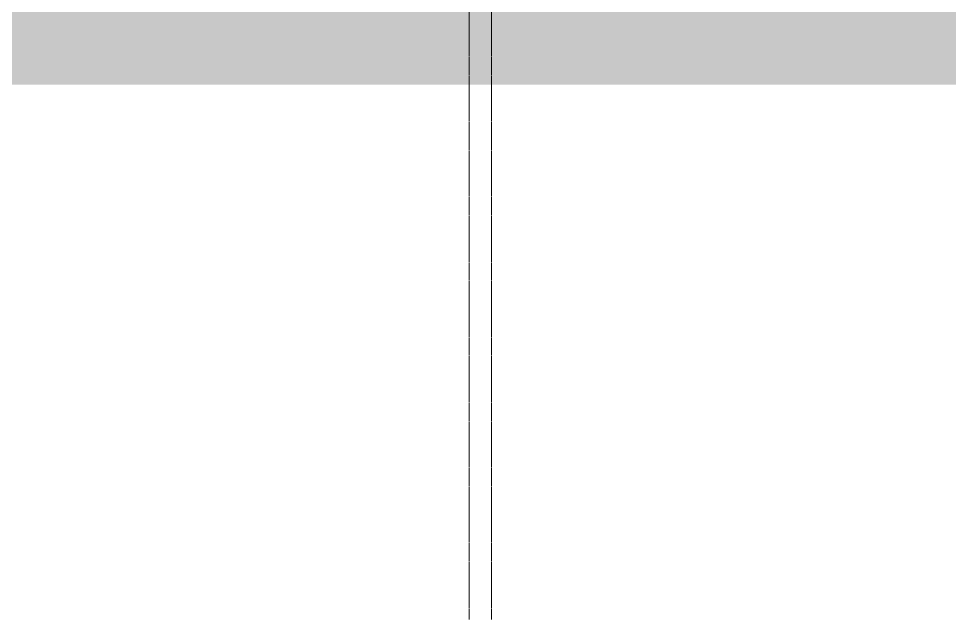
# Model space of a CAD drawing. Header units: inches. Extents: x -23445 to -52, y -314 to 853.
# Drawn here: x -18419.7 to -18083.4, y -273.2 to -55.9 of the extents above; entities that cross this region are included whole.
import ezdxf

# ---------------------------------------------------------------- set-up
doc = ezdxf.new("R2010")
doc.units = ezdxf.units.IN
doc.header["$MEASUREMENT"] = 0
doc.linetypes.add('Grid Line 1_2_', pattern=[0.875, 0.5, -0.125, 0.125, -0.125])
doc.layers.add('C-TOPO', color=7, linetype='Continuous', lineweight=9)
doc.layers.add('S-GRID', color=1, linetype='Continuous', lineweight=9)

msp = doc.modelspace()

# ---------------------------------------------------------------- hatches: boundary and pattern name
at = {"layer": 'C-TOPO'}
h = msp.add_hatch(dxfattribs=at)
h.set_pattern_fill('FP_13', color=256, style=0, pattern_type=2)
h.set_pattern_definition([(0, (-33524.074, 67.247), (48, 48), [48, -48]), (0, (-33524.074, 85.247), (48, 48), [48, -48]), (0, (-33524.074, 103.247), (48, 48), [48, -48]), (90, (-33518.074, 109.247), (-48, 48), [48, -48]), (90, (-33500.074, 109.247), (-48, 48), [48, -48]), (90, (-33482.074, 109.247), (-48, 48), [48, -48])])
h.paths.add_polyline_path([(-18929.50562, -79.828), (-14623.67762, -79.828), (-14623.67762, -48), (-14636.67762, -48), (-14636.67762, -36), (-14631.67762, -36), (-14631.67762, -6), (-17740.05262, -6), (-17755.90955, -6.33035), (-17853.2024, -6.3198), (-17872.67762, -6), (-17872.67762, -12), (-17953.80262, -12), (-17953.80262, -6), (-18221.05262, -6), (-18221.05262, -12), (-18302.80262, -12), (-18302.80262, -6), (-18838.42762, -6), (-18838.42762, -36), (-18835.42762, -36), (-18835.42762, -48), (-18853.42762, -48), (-18853.42762, -36), (-18852.42762, -35.97606), (-18852.42762, 0), (-18929.50562, 0), (-18929.50562, -6.95548)], flags=0)
h.paths.add_polyline_path([(-17806.53762, -0.3198), (-17755.40285, -0.3198), (-17740.05262, 0), (-17868.55262, 0), (-17853.2024, -0.3198)], flags=0)

# ---------------------------------------------------------------- linework, layer by layer
at = {"layer": 'S-GRID', "linetype": 'Grid Line 1_2_'}
for p, q in [((-18256.92762, -273.16081), (-18256.92762, 671.89181)), ((-18256.92762, -273.16081), (-18256.92762, 671.89181)), ((-18248.92762, -273.16081), (-18248.92762, 671.89181))]:
    msp.add_line(p, q, dxfattribs=at)

doc.saveas('drawing.dxf')
